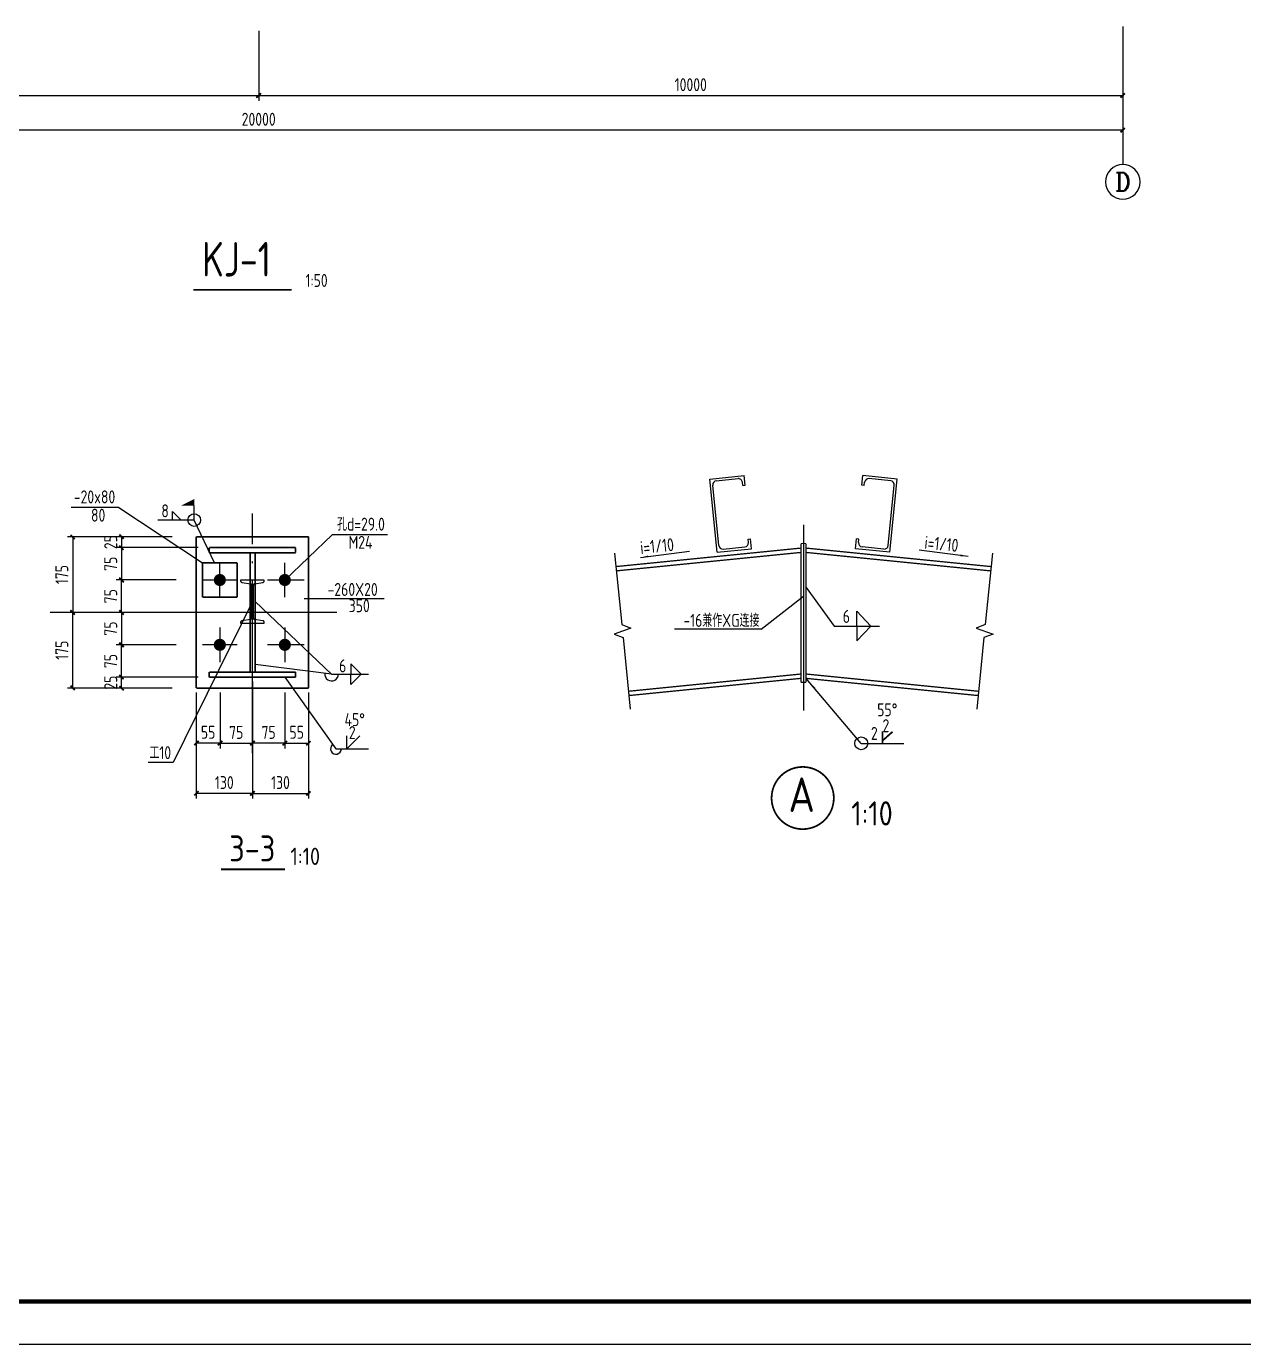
# Model space of a CAD drawing. Header units: millimetres. Extents: x 866561 to 876967, y 40200 to 44891.
# Drawn here: x 875397.9 to 875679.6, y 40208.1 to 40513.2 of the extents above; entities that cross this region are included whole.
import ezdxf
from ezdxf.enums import TextEntityAlignment as Align

# ---------------------------------------------------------------- set-up
doc = ezdxf.new("R2010")
doc.units = ezdxf.units.MM
doc.header["$LTSCALE"] = 1000
doc.header["$MEASUREMENT"] = 0
for name, pattern in [('2', [11.4, 9, -0.9, 0.6, -0.9]), ('6', [8.75, 5, -1.25, 1.25, -1.25]), ('DASH', [0.35, 0.25, -0.1]), ('DOTE', [2.42, 2, -0.2, 0.02, -0.2])]:
    doc.linetypes.add(name, pattern=pattern)
for name, color, linetype in [('10', 7, 'Continuous'), ('1000', 2, 'Continuous'), ('111', 253, '6'), ('AXIS', 3, 'Continuous'), ('AXIS_TEXT', 7, 'Continuous'), ('D2', 6, 'Continuous'), ('DIM', 7, 'Continuous'), ('DOTE', 1, 'DOTE'), ('FEN', 21, 'Continuous'), ('LAYER1', 51, 'Continuous'), ('M_Thin', 7, 'Continuous'), ('Prof', 2, 'Continuous'), ('STRUCTURE', 7, 'Continuous'), ('中文', 7, 'Continuous'), ('尺寸标注', 7, 'Continuous'), ('文字', 7, 'Continuous'), ('柱子', 8, 'Continuous'), ('焊缝标注', 3, 'Continuous'), ('独立基础', 2, 'Continuous'), ('编号标注', 253, 'Continuous'), ('螺栓孔标注', 253, 'Continuous'), ('轴线', 253, '2'), ('钢板标注', 253, 'Continuous')]:
    doc.layers.add(name, color=color, linetype=linetype)
doc.styles.add('_TCH_AXIS', font='COMPLEX', dxfattribs={"bigfont": 'GBCBIG'})
doc.styles.add('COMPLEX', font='COMPLEX')
doc.styles.add('GBHZ', font='gbenor.shx', dxfattribs={"width": 0.9, "bigfont": 'gbcbig.shx'})
doc.styles.add('TSSD_REIN', font='tssdeng.shx', dxfattribs={"width": 0.7, "bigfont": 'tssdchn.shx'})
doc.dimstyles.new('Y10', dxfattribs={"dimscale": 0, "dimtxt": 3, "dimasz": 0.01, "dimexe": 1.2, "dimexo": 1, "dimgap": 1, "dimtad": 1, "dimdec": 0, "dimlfac": 10, "dimzin": 0, "dimdsep": 46, "dimtxsty": 'GBHZ', "dimblk1": 'DX', "dimblk2": 'DX', "dimsah": 1, "dimcen": 0.09, "dimdle": 1, "dimadec": 0, "dimazin": 0, "dimtfac": 1, "dimtdec": 0, "dimtix": 1, "dimtmove": 2, "dimatfit": 3, "dimldrblk": 'DX', "dimfxl": 0, "dimtolj": 1, "dimtzin": 0, "dimarcsym": 0})
doc.dimstyles.new('Y50', dxfattribs={"dimscale": 0, "dimtxt": 3, "dimasz": 0.01, "dimexe": 1.2, "dimexo": 1, "dimgap": 1, "dimtad": 1, "dimdec": 0, "dimlfac": 50, "dimzin": 0, "dimdsep": 46, "dimtxsty": 'GBHZ', "dimblk1": 'DX', "dimblk2": 'DX', "dimsah": 1, "dimcen": 0.09, "dimdle": 1, "dimadec": 0, "dimazin": 0, "dimtfac": 1, "dimtdec": 0, "dimtix": 1, "dimtmove": 2, "dimatfit": 3, "dimldrblk": 'DX', "dimfxl": 0, "dimtolj": 1, "dimtzin": 0, "dimarcsym": 0})

# ---------------------------------------------------------------- blocks, each defined once
blk = doc.blocks.new('_AXISO')
blk.add_circle((0, 0), 0.5)
at = {"layer": 'AXIS_TEXT', "style": 'COMPLEX', "width": 1.041667}
blk.add_attdef('A', text='', height=0.56, dxfattribs=at).set_placement((-0.25, -0.28), (0.25, -0.28), align=Align.FIT)
blk = doc.blocks.new('DX')
at = {"color": 0, "linetype": 'ByBlock', "const_width": 40}
blk.add_lwpolyline([(-54, -51), (46, 49)], dxfattribs=at)
blk = doc.blocks.new('*D661')
at = {"layer": 'Defpoints', "color": 0}
for p in [(875251.62, 40513.23), (875451.62, 40513.23), (875451.62, 40497.23)]:
    blk.add_point(p, dxfattribs=at)
at = {"layer": 'dim', "color": 0, "lineweight": -2}
for p, q in [((875251.62, 40512.23), (875251.62, 40496.03)), ((875451.62, 40512.23), (875451.62, 40496.03)), ((875251.63, 40497.23), (875451.61, 40497.23))]:
    blk.add_line(p, q, dxfattribs=at)
at = {"layer": 'dim', "color": 0, "lineweight": -2, "xscale": 0.01, "yscale": 0.01, "zscale": 0.01, "rotation": 180}
blk.add_blockref('DX', (875251.62, 40497.23), dxfattribs=at)
at = {"layer": 'dim', "color": 0, "lineweight": -2, "xscale": 0.01, "yscale": 0.01, "zscale": 0.01}
blk.add_blockref('DX', (875451.62, 40497.23), dxfattribs=at)
at = {"layer": 'dim', "color": 0, "insert": (875351.62, 40499.73), "char_height": 3, "attachment_point": 5, "style": 'GBHZ'}
blk.add_mtext('\\A1;10000', dxfattribs=at)
blk = doc.blocks.new('*D662')
at = {"layer": 'Defpoints', "color": 0}
for p in [(875451.62, 40513.23), (875651.62, 40513.23), (875651.62, 40497.23)]:
    blk.add_point(p, dxfattribs=at)
at = {"layer": 'dim', "color": 0, "lineweight": -2}
for p, q in [((875451.62, 40512.23), (875451.62, 40496.03)), ((875651.62, 40512.23), (875651.62, 40496.03)), ((875451.63, 40497.23), (875651.61, 40497.23))]:
    blk.add_line(p, q, dxfattribs=at)
at = {"layer": 'dim', "color": 0, "lineweight": -2, "xscale": 0.01, "yscale": 0.01, "zscale": 0.01, "rotation": 180}
blk.add_blockref('DX', (875451.62, 40497.23), dxfattribs=at)
at = {"layer": 'dim', "color": 0, "lineweight": -2, "xscale": 0.01, "yscale": 0.01, "zscale": 0.01}
blk.add_blockref('DX', (875651.62, 40497.23), dxfattribs=at)
at = {"layer": 'dim', "color": 0, "insert": (875551.62, 40499.73), "char_height": 3, "attachment_point": 5, "style": 'GBHZ'}
blk.add_mtext('\\A1;10000', dxfattribs=at)
blk = doc.blocks.new('*D663')
at = {"layer": 'Defpoints', "color": 0}
for p in [(875251.62, 40513.23), (875651.62, 40513.23), (875251.62, 40489.23)]:
    blk.add_point(p, dxfattribs=at)
at = {"layer": 'dim', "color": 0, "lineweight": -2}
for p, q in [((875251.62, 40512.23), (875251.62, 40488.03)), ((875651.62, 40512.23), (875651.62, 40488.03)), ((875651.61, 40489.23), (875251.63, 40489.23))]:
    blk.add_line(p, q, dxfattribs=at)
at = {"layer": 'dim', "color": 0, "lineweight": -2, "xscale": 0.01, "yscale": 0.01, "zscale": 0.01, "rotation": 180}
blk.add_blockref('DX', (875251.62, 40489.23), dxfattribs=at)
at = {"layer": 'dim', "color": 0, "lineweight": -2, "xscale": 0.01, "yscale": 0.01, "zscale": 0.01}
blk.add_blockref('DX', (875651.62, 40489.23), dxfattribs=at)
at = {"layer": 'dim', "color": 0, "insert": (875451.62, 40491.73), "char_height": 3, "attachment_point": 5, "style": 'GBHZ'}
blk.add_mtext('\\A1;20000', dxfattribs=at)
blk = doc.blocks.new('*D727')
at = {"layer": 'Defpoints', "color": 0, "linetype": 'ByBlock'}
for p in [(875450.17, 40352.1), (875463.17, 40352.1), (875463.17, 40335.72)]:
    blk.add_point(p, dxfattribs=at)
at = {"layer": 'DIM', "color": 0, "linetype": 'ByBlock', "lineweight": -2}
for p, q in [((875450.17, 40351.1), (875450.17, 40334.52)), ((875463.17, 40351.1), (875463.17, 40334.52)), ((875450.18, 40335.72), (875463.16, 40335.72))]:
    blk.add_line(p, q, dxfattribs=at)
at = {"layer": 'DIM', "color": 0, "linetype": 'ByBlock', "lineweight": -2, "xscale": 0.01, "yscale": 0.01, "zscale": 0.01, "rotation": 180}
blk.add_blockref('DX', (875450.17, 40335.72), dxfattribs=at)
at = {"layer": 'DIM', "color": 0, "linetype": 'ByBlock', "lineweight": -2, "xscale": 0.01, "yscale": 0.01, "zscale": 0.01}
blk.add_blockref('DX', (875463.17, 40335.72), dxfattribs=at)
at = {"layer": 'DIM', "color": 0, "linetype": 'ByBlock', "insert": (875456.67, 40338.22), "char_height": 3, "attachment_point": 5, "style": 'GBHZ'}
blk.add_mtext('\\A1;130', dxfattribs=at)
blk = doc.blocks.new('*D728')
at = {"layer": 'Defpoints', "color": 0, "linetype": 'ByBlock'}
for p in [(875437.17, 40352.1), (875450.17, 40353.36), (875437.17, 40335.72)]:
    blk.add_point(p, dxfattribs=at)
at = {"layer": 'DIM', "color": 0, "linetype": 'ByBlock', "lineweight": -2}
for p, q in [((875450.17, 40352.36), (875450.17, 40334.52)), ((875437.17, 40351.1), (875437.17, 40334.52)), ((875450.16, 40335.72), (875437.18, 40335.72))]:
    blk.add_line(p, q, dxfattribs=at)
at = {"layer": 'DIM', "color": 0, "linetype": 'ByBlock', "lineweight": -2, "xscale": 0.01, "yscale": 0.01, "zscale": 0.01, "rotation": 180}
blk.add_blockref('DX', (875437.17, 40335.72), dxfattribs=at)
at = {"layer": 'DIM', "color": 0, "linetype": 'ByBlock', "lineweight": -2, "xscale": 0.01, "yscale": 0.01, "zscale": 0.01}
blk.add_blockref('DX', (875450.17, 40335.72), dxfattribs=at)
at = {"layer": 'DIM', "color": 0, "linetype": 'ByBlock', "insert": (875443.67, 40338.22), "char_height": 3, "attachment_point": 5, "style": 'GBHZ'}
blk.add_mtext('\\A1;130', dxfattribs=at)
blk = doc.blocks.new('*D729')
at = {"layer": 'Defpoints', "color": 0, "linetype": 'ByBlock'}
for p in [(875429.02, 40395.1), (875408.57, 40377.6), (875426.02, 40377.6)]:
    blk.add_point(p, dxfattribs=at)
at = {"layer": 'DIM', "color": 0, "linetype": 'ByBlock', "lineweight": -2}
for p, q in [((875428.02, 40395.1), (875407.37, 40395.1)), ((875408.57, 40395.09), (875408.57, 40377.61)), ((875425.02, 40377.6), (875407.37, 40377.6))]:
    blk.add_line(p, q, dxfattribs=at)
at = {"layer": 'DIM', "color": 0, "linetype": 'ByBlock', "lineweight": -2, "xscale": 0.01, "yscale": 0.01, "zscale": 0.01}
for p, rotation in [((875408.57, 40395.1), 90), ((875408.57, 40377.6), 270)]:
    blk.add_blockref('DX', p, dxfattribs=dict(at, rotation=rotation))
at = {"layer": 'DIM', "color": 0, "linetype": 'ByBlock', "insert": (875406.07, 40386.35), "char_height": 3, "attachment_point": 5, "rotation": 90, "style": 'GBHZ'}
blk.add_mtext('\\A1;175', dxfattribs=at)
blk = doc.blocks.new('*D730')
at = {"layer": 'Defpoints', "color": 0, "linetype": 'ByBlock'}
for p in [(875408.57, 40377.6), (875426.02, 40377.6), (875429.02, 40360.1)]:
    blk.add_point(p, dxfattribs=at)
at = {"layer": 'DIM', "color": 0, "linetype": 'ByBlock', "lineweight": -2}
for p, q in [((875425.02, 40377.6), (875407.37, 40377.6)), ((875408.57, 40360.11), (875408.57, 40377.59)), ((875428.02, 40360.1), (875407.37, 40360.1))]:
    blk.add_line(p, q, dxfattribs=at)
at = {"layer": 'DIM', "color": 0, "linetype": 'ByBlock', "lineweight": -2, "xscale": 0.01, "yscale": 0.01, "zscale": 0.01}
for p, rotation in [((875408.57, 40377.6), 90), ((875408.57, 40360.1), 270)]:
    blk.add_blockref('DX', p, dxfattribs=dict(at, rotation=rotation))
at = {"layer": 'DIM', "color": 0, "linetype": 'ByBlock', "insert": (875406.07, 40368.85), "char_height": 3, "attachment_point": 5, "rotation": 90, "style": 'GBHZ'}
blk.add_mtext('\\A1;175', dxfattribs=at)
blk = doc.blocks.new('*D731')
at = {"layer": 'Defpoints', "color": 0, "linetype": 'ByBlock'}
for p in [(875437.17, 40360.1), (875442.67, 40360.1), (875437.17, 40347.35)]:
    blk.add_point(p, dxfattribs=at)
at = {"layer": 'DIM', "color": 0, "linetype": 'ByBlock', "lineweight": -2}
for p, q in [((875437.17, 40359.1), (875437.17, 40346.15)), ((875442.67, 40359.1), (875442.67, 40346.15)), ((875442.66, 40347.35), (875437.18, 40347.35))]:
    blk.add_line(p, q, dxfattribs=at)
at = {"layer": 'DIM', "color": 0, "linetype": 'ByBlock', "lineweight": -2, "xscale": 0.01, "yscale": 0.01, "zscale": 0.01, "rotation": 180}
blk.add_blockref('DX', (875437.17, 40347.35), dxfattribs=at)
at = {"layer": 'DIM', "color": 0, "linetype": 'ByBlock', "lineweight": -2, "xscale": 0.01, "yscale": 0.01, "zscale": 0.01}
blk.add_blockref('DX', (875442.67, 40347.35), dxfattribs=at)
at = {"layer": 'DIM', "color": 0, "linetype": 'ByBlock', "insert": (875439.92, 40349.85), "char_height": 3, "attachment_point": 5, "style": 'GBHZ'}
blk.add_mtext('\\A1;55', dxfattribs=at)
blk = doc.blocks.new('*D732')
at = {"layer": 'Defpoints', "color": 0, "linetype": 'ByBlock'}
for p in [(875450.17, 40362.6), (875442.67, 40360.1), (875450.17, 40347.33)]:
    blk.add_point(p, dxfattribs=at)
at = {"layer": 'DIM', "color": 0, "linetype": 'ByBlock', "lineweight": -2}
for p, q in [((875450.17, 40361.6), (875450.17, 40346.13)), ((875442.67, 40359.1), (875442.67, 40346.13)), ((875442.68, 40347.33), (875450.16, 40347.33))]:
    blk.add_line(p, q, dxfattribs=at)
at = {"layer": 'DIM', "color": 0, "linetype": 'ByBlock', "lineweight": -2, "xscale": 0.01, "yscale": 0.01, "zscale": 0.01, "rotation": 180}
blk.add_blockref('DX', (875442.67, 40347.33), dxfattribs=at)
at = {"layer": 'DIM', "color": 0, "linetype": 'ByBlock', "lineweight": -2, "xscale": 0.01, "yscale": 0.01, "zscale": 0.01}
blk.add_blockref('DX', (875450.17, 40347.33), dxfattribs=at)
at = {"layer": 'DIM', "color": 0, "linetype": 'ByBlock', "insert": (875446.42, 40349.83), "char_height": 3, "attachment_point": 5, "style": 'GBHZ'}
blk.add_mtext('\\A1;75', dxfattribs=at)
blk = doc.blocks.new('*D733')
at = {"layer": 'Defpoints', "color": 0, "linetype": 'ByBlock'}
for p in [(875432.6, 40395.1), (875419.87, 40392.6), (875438.6, 40392.6)]:
    blk.add_point(p, dxfattribs=at)
at = {"layer": 'DIM', "color": 0, "linetype": 'ByBlock', "lineweight": -2}
for p, q in [((875431.6, 40395.1), (875418.67, 40395.1)), ((875419.87, 40395.11), (875419.87, 40395.12)), ((875419.87, 40395.1), (875419.87, 40392.6)), ((875437.6, 40392.6), (875418.67, 40392.6)), ((875419.87, 40392.59), (875419.87, 40392.58))]:
    blk.add_line(p, q, dxfattribs=at)
at = {"layer": 'DIM', "color": 0, "linetype": 'ByBlock', "lineweight": -2, "xscale": 0.01, "yscale": 0.01, "zscale": 0.01}
for p, rotation in [((875419.87, 40395.1), 270), ((875419.87, 40392.6), 90)]:
    blk.add_blockref('DX', p, dxfattribs=dict(at, rotation=rotation))
at = {"layer": 'DIM', "color": 0, "linetype": 'ByBlock', "insert": (875417.37, 40393.85), "char_height": 3, "attachment_point": 5, "rotation": 90, "style": 'GBHZ'}
blk.add_mtext('\\A1;25', dxfattribs=at)
blk = doc.blocks.new('*D734')
at = {"layer": 'Defpoints', "color": 0, "linetype": 'ByBlock'}
for p in [(875438.6, 40392.6), (875419.87, 40385.1), (875433.52, 40385.1)]:
    blk.add_point(p, dxfattribs=at)
at = {"layer": 'DIM', "color": 0, "linetype": 'ByBlock', "lineweight": -2}
for p, q in [((875437.6, 40392.6), (875418.67, 40392.6)), ((875419.87, 40392.59), (875419.87, 40385.11)), ((875432.52, 40385.1), (875418.67, 40385.1))]:
    blk.add_line(p, q, dxfattribs=at)
at = {"layer": 'DIM', "color": 0, "linetype": 'ByBlock', "lineweight": -2, "xscale": 0.01, "yscale": 0.01, "zscale": 0.01}
for p, rotation in [((875419.87, 40392.6), 90), ((875419.87, 40385.1), 270)]:
    blk.add_blockref('DX', p, dxfattribs=dict(at, rotation=rotation))
at = {"layer": 'DIM', "color": 0, "linetype": 'ByBlock', "insert": (875417.37, 40388.85), "char_height": 3, "attachment_point": 5, "rotation": 90, "style": 'GBHZ'}
blk.add_mtext('\\A1;75', dxfattribs=at)
blk = doc.blocks.new('*D735')
at = {"layer": 'Defpoints', "color": 0, "linetype": 'ByBlock'}
for p in [(875419.87, 40362.6), (875438.6, 40362.6), (875432.6, 40360.1)]:
    blk.add_point(p, dxfattribs=at)
at = {"layer": 'DIM', "color": 0, "linetype": 'ByBlock', "lineweight": -2}
for p, q in [((875437.6, 40362.6), (875418.67, 40362.6)), ((875419.87, 40362.61), (875419.87, 40362.62)), ((875419.87, 40360.1), (875419.87, 40362.6)), ((875431.6, 40360.1), (875418.67, 40360.1)), ((875419.87, 40360.09), (875419.87, 40360.08))]:
    blk.add_line(p, q, dxfattribs=at)
at = {"layer": 'DIM', "color": 0, "linetype": 'ByBlock', "lineweight": -2, "xscale": 0.01, "yscale": 0.01, "zscale": 0.01}
for p, rotation in [((875419.87, 40362.6), 270), ((875419.87, 40360.1), 90)]:
    blk.add_blockref('DX', p, dxfattribs=dict(at, rotation=rotation))
at = {"layer": 'DIM', "color": 0, "linetype": 'ByBlock', "insert": (875417.37, 40361.35), "char_height": 3, "attachment_point": 5, "rotation": 90, "style": 'GBHZ'}
blk.add_mtext('\\A1;25', dxfattribs=at)
blk = doc.blocks.new('*D736')
at = {"layer": 'Defpoints', "color": 0, "linetype": 'ByBlock'}
for p in [(875457.67, 40360.1), (875463.17, 40360.1), (875463.17, 40347.35)]:
    blk.add_point(p, dxfattribs=at)
at = {"layer": 'DIM', "color": 0, "linetype": 'ByBlock', "lineweight": -2}
for p, q in [((875457.67, 40359.1), (875457.67, 40346.15)), ((875463.17, 40359.1), (875463.17, 40346.15)), ((875457.68, 40347.35), (875463.16, 40347.35))]:
    blk.add_line(p, q, dxfattribs=at)
at = {"layer": 'DIM', "color": 0, "linetype": 'ByBlock', "lineweight": -2, "xscale": 0.01, "yscale": 0.01, "zscale": 0.01, "rotation": 180}
blk.add_blockref('DX', (875457.67, 40347.35), dxfattribs=at)
at = {"layer": 'DIM', "color": 0, "linetype": 'ByBlock', "lineweight": -2, "xscale": 0.01, "yscale": 0.01, "zscale": 0.01}
blk.add_blockref('DX', (875463.17, 40347.35), dxfattribs=at)
at = {"layer": 'DIM', "color": 0, "linetype": 'ByBlock', "insert": (875460.42, 40349.85), "char_height": 3, "attachment_point": 5, "style": 'GBHZ'}
blk.add_mtext('\\A1;55', dxfattribs=at)
blk = doc.blocks.new('*D737')
at = {"layer": 'Defpoints', "color": 0, "linetype": 'ByBlock'}
for p in [(875450.17, 40362.6), (875457.67, 40360.1), (875450.17, 40347.33)]:
    blk.add_point(p, dxfattribs=at)
at = {"layer": 'DIM', "color": 0, "linetype": 'ByBlock', "lineweight": -2}
for p, q in [((875450.17, 40361.6), (875450.17, 40346.13)), ((875457.67, 40359.1), (875457.67, 40346.13)), ((875457.66, 40347.33), (875450.18, 40347.33))]:
    blk.add_line(p, q, dxfattribs=at)
at = {"layer": 'DIM', "color": 0, "linetype": 'ByBlock', "lineweight": -2, "xscale": 0.01, "yscale": 0.01, "zscale": 0.01, "rotation": 180}
blk.add_blockref('DX', (875450.17, 40347.33), dxfattribs=at)
at = {"layer": 'DIM', "color": 0, "linetype": 'ByBlock', "lineweight": -2, "xscale": 0.01, "yscale": 0.01, "zscale": 0.01}
blk.add_blockref('DX', (875457.67, 40347.33), dxfattribs=at)
at = {"layer": 'DIM', "color": 0, "linetype": 'ByBlock', "insert": (875453.92, 40349.83), "char_height": 3, "attachment_point": 5, "style": 'GBHZ'}
blk.add_mtext('\\A1;75', dxfattribs=at)
blk = doc.blocks.new('*D738')
at = {"layer": 'Defpoints', "color": 0, "linetype": 'ByBlock'}
for p in [(875419.87, 40385.1), (875433.52, 40385.1), (875438.6, 40377.6)]:
    blk.add_point(p, dxfattribs=at)
at = {"layer": 'DIM', "color": 0, "linetype": 'ByBlock', "lineweight": -2}
for p, q in [((875432.52, 40385.1), (875418.67, 40385.1)), ((875419.87, 40377.61), (875419.87, 40385.09)), ((875437.6, 40377.6), (875418.67, 40377.6))]:
    blk.add_line(p, q, dxfattribs=at)
at = {"layer": 'DIM', "color": 0, "linetype": 'ByBlock', "lineweight": -2, "xscale": 0.01, "yscale": 0.01, "zscale": 0.01}
for p, rotation in [((875419.87, 40385.1), 90), ((875419.87, 40377.6), 270)]:
    blk.add_blockref('DX', p, dxfattribs=dict(at, rotation=rotation))
at = {"layer": 'DIM', "color": 0, "linetype": 'ByBlock', "insert": (875417.37, 40381.35), "char_height": 3, "attachment_point": 5, "rotation": 90, "style": 'GBHZ'}
blk.add_mtext('\\A1;75', dxfattribs=at)
blk = doc.blocks.new('*D739')
at = {"layer": 'Defpoints', "color": 0, "linetype": 'ByBlock'}
for p in [(875419.87, 40370.1), (875433.52, 40370.1), (875438.6, 40362.6)]:
    blk.add_point(p, dxfattribs=at)
at = {"layer": 'DIM', "color": 0, "linetype": 'ByBlock', "lineweight": -2}
for p, q in [((875432.52, 40370.1), (875418.67, 40370.1)), ((875419.87, 40362.61), (875419.87, 40370.09)), ((875437.6, 40362.6), (875418.67, 40362.6))]:
    blk.add_line(p, q, dxfattribs=at)
at = {"layer": 'DIM', "color": 0, "linetype": 'ByBlock', "lineweight": -2, "xscale": 0.01, "yscale": 0.01, "zscale": 0.01}
for p, rotation in [((875419.87, 40370.1), 90), ((875419.87, 40362.6), 270)]:
    blk.add_blockref('DX', p, dxfattribs=dict(at, rotation=rotation))
at = {"layer": 'DIM', "color": 0, "linetype": 'ByBlock', "insert": (875417.37, 40366.35), "char_height": 3, "attachment_point": 5, "rotation": 90, "style": 'GBHZ'}
blk.add_mtext('\\A1;75', dxfattribs=at)
blk = doc.blocks.new('*D740')
at = {"layer": 'Defpoints', "color": 0, "linetype": 'ByBlock'}
for p in [(875438.6, 40377.6), (875419.87, 40370.1), (875433.52, 40370.1)]:
    blk.add_point(p, dxfattribs=at)
at = {"layer": 'DIM', "color": 0, "linetype": 'ByBlock', "lineweight": -2}
for p, q in [((875437.6, 40377.6), (875418.67, 40377.6)), ((875419.87, 40377.59), (875419.87, 40370.11)), ((875432.52, 40370.1), (875418.67, 40370.1))]:
    blk.add_line(p, q, dxfattribs=at)
at = {"layer": 'DIM', "color": 0, "linetype": 'ByBlock', "lineweight": -2, "xscale": 0.01, "yscale": 0.01, "zscale": 0.01}
for p, rotation in [((875419.87, 40377.6), 90), ((875419.87, 40370.1), 270)]:
    blk.add_blockref('DX', p, dxfattribs=dict(at, rotation=rotation))
at = {"layer": 'DIM', "color": 0, "linetype": 'ByBlock', "insert": (875417.37, 40373.85), "char_height": 3, "attachment_point": 5, "rotation": 90, "style": 'GBHZ'}
blk.add_mtext('\\A1;75', dxfattribs=at)

msp = doc.modelspace()

# ---------------------------------------------------------------- linework, layer by layer
at = {"color": 7}
for p, q in [((875539.957, 40390.323), (875551.29, 40391.744)), ((875615.845, 40390.576), (875604.512, 40391.996))]:
    msp.add_line(p, q, dxfattribs=at)
at = {"color": 86}
for p, q in [((875567.899, 40373.758), (875577.712, 40381.326)), ((875567.899, 40373.758), (875547.855, 40373.758)), ((875591.082, 40347.294, 2), (875578.312, 40362.337)), ((875591.082, 40347.294, 2), (875600.922, 40347.294, 2))]:
    msp.add_line(p, q, dxfattribs=at)
msp.add_line((875973.094, 40208.139), (875132.094, 40208.139))
at = {"color": 0, "const_width": 1}
msp.add_lwpolyline([(875963.094, 40218.139), (875157.094, 40218.139), (875157.094, 40792.139), (875963.094, 40792.139)], close=True, dxfattribs=at)
at = {"color": 7}
for points in [[(875615.845, 40390.576, 0, 0.4, 0), (875614.06, 40390.799, 0.4, 0.4, 0)], [(875539.957, 40390.323, 0, 0.4, 0), (875541.742, 40390.547, 0.4, 0.4, 0)]]:
    msp.add_lwpolyline(points, format="xyseb", dxfattribs=at)
at = {"color": 86, "const_width": 0.4, "elevation": 2}
for points in [[(875596.002, 40347.294), (875596.002, 40350.095)], [(875596.002, 40347.915), (875598.329, 40349.99)]]:
    msp.add_lwpolyline(points, dxfattribs=at)
at = {"ltscale": 0.5, "const_width": 0.4}
msp.add_lwpolyline([(875570.322, 40334.642, 1), (875584.722, 40334.642, 1)], format="xyb", close=True, dxfattribs=at)
at = {"color": 86}
msp.add_circle((875591.082, 40347.294, 2), 1.5, dxfattribs=at)
at = {"layer": '10', "linetype": 'ByBlock'}
for p, q in [((875442.632, 40381.097), (875442.632, 40389.097)), ((875457.669, 40381.097), (875457.669, 40389.097)), ((875446.632, 40385.097), (875438.632, 40385.097)), ((875462.169, 40385.097), (875453.669, 40385.097)), ((875442.632, 40374.097), (875442.632, 40366.097)), ((875457.669, 40374.097), (875457.669, 40366.097)), ((875446.632, 40370.097), (875438.632, 40370.097)), ((875462.169, 40370.097), (875453.669, 40370.097))]:
    msp.add_line(p, q, dxfattribs=at)
at = {"layer": '10', "linetype": 'ByBlock', "const_width": 1.4}
for points in [[(875442.632, 40385.797, 1), (875442.632, 40384.397, 1), (875442.632, 40385.797, 1)], [(875457.669, 40385.797, 1), (875457.669, 40384.397, 1), (875457.669, 40385.797, 1)], [(875442.632, 40369.397, -1), (875442.632, 40370.797, -1), (875442.632, 40369.397, -1)], [(875457.669, 40369.397, -1), (875457.669, 40370.797, -1), (875457.669, 40369.397, -1)]]:
    msp.add_lwpolyline(points, format="xyb", close=True, dxfattribs=at)
at = {"layer": '10', "const_width": 0.45, "elevation": 3}
msp.add_lwpolyline([(875442.883, 40318.125), (875457.747, 40318.125)], dxfattribs=at)
at = {"layer": '1000', "linetype": 'ByBlock', "const_width": 0.4}
for points in [[(875437.169, 40395.097), (875463.169, 40395.097)], [(875437.169, 40395.097), (875437.169, 40360.097)], [(875463.169, 40360.097), (875463.169, 40395.097)], [(875440.169, 40392.597), (875460.169, 40392.597)], [(875440.169, 40391.397), (875440.169, 40392.597)], [(875460.169, 40391.397), (875440.169, 40391.397)], [(875449.632, 40363.797), (875449.632, 40391.397)], [(875450.832, 40363.797), (875450.832, 40391.397)], [(875460.169, 40392.597), (875460.169, 40391.397)], [(875438.632, 40389.097), (875438.632, 40381.097)], [(875446.632, 40389.097), (875438.632, 40389.097)], [(875446.632, 40381.097), (875446.632, 40389.097)], [(875438.632, 40381.097), (875446.632, 40381.097)], [(875440.169, 40363.797), (875440.169, 40362.597)], [(875460.169, 40363.797), (875440.169, 40363.797)], [(875460.169, 40362.597), (875460.169, 40363.797)], [(875437.169, 40360.097), (875463.169, 40360.097)], [(875440.169, 40362.597), (875460.169, 40362.597)]]:
    msp.add_lwpolyline(points, dxfattribs=at)
msp.add_lwpolyline([(875450.169, 40360.197, 1), (875450.169, 40359.997, 1), (875450.169, 40360.197, 1)], format="xyb", close=True, dxfattribs=at)
at = {"layer": '111'}
msp.add_line((875577.712, 40397.854), (875577.712, 40354.861), dxfattribs=at)
at = {"layer": 'AXIS', "color": 0}
msp.add_line((875651.617, 40513.228), (875651.617, 40481.228), dxfattribs=at)
at = {"layer": 'D2'}
for p, q in [((875556.02, 40408.47), (875563.979, 40409.266)), ((875564.204, 40407.017), (875563.979, 40409.266)), ((875591.22, 40407.017), (875591.445, 40409.266)), ((875599.404, 40408.47), (875591.445, 40409.266)), ((875557.712, 40391.551), (875556.02, 40408.47)), ((875558.127, 40393.065), (875556.727, 40407.062)), ((875557.535, 40408.049), (875562.578, 40408.553)), ((875563.643, 40406.961), (875563.564, 40407.746)), ((875563.643, 40406.961), (875564.204, 40407.017)), ((875591.781, 40406.961), (875591.22, 40407.017)), ((875591.781, 40406.961), (875591.86, 40407.746)), ((875597.89, 40408.049), (875592.846, 40408.553)), ((875597.297, 40393.065), (875598.697, 40407.062)), ((875597.712, 40391.551), (875599.404, 40408.47)), ((875564.886, 40394.534), (875565.446, 40394.59)), ((875564.964, 40393.749), (875564.886, 40394.534)), ((875565.671, 40392.347), (875565.446, 40394.59)), ((875589.753, 40392.347), (875589.978, 40394.59)), ((875590.538, 40394.534), (875589.978, 40394.59)), ((875590.46, 40393.749), (875590.538, 40394.534)), ((875557.712, 40391.551), (875565.671, 40392.347)), ((875559.114, 40392.258), (875564.157, 40392.762)), ((875597.712, 40391.551), (875589.753, 40392.347)), ((875596.31, 40392.258), (875591.267, 40392.762))]:
    msp.add_line(p, q, dxfattribs=at)
for centre, start, end in [((875557.624, 40407.152), 95.71062, 185.71062), ((875562.667, 40407.656), 5.71062, 95.71062), ((875592.757, 40407.656), 84.28938, 174.28938), ((875597.8, 40407.152), 354.28938, 84.28938), ((875559.024, 40393.155), 185.71062, 275.71062), ((875564.067, 40393.659), 275.71062, 5.71062), ((875591.357, 40393.659), 174.28938, 264.28938), ((875596.4, 40393.155), 264.28938, 354.28938)]:
    msp.add_arc(centre, 0.902, start, end, dxfattribs=at)
at = {"layer": 'DIM'}
for p, q in [((875590.048, 40377.862), (875593.268, 40374.442)), ((875590.048, 40374.442), (875590.048, 40377.862)), ((875590.048, 40371.022), (875593.268, 40374.442)), ((875590.048, 40374.442), (875590.048, 40371.022))]:
    msp.add_line(p, q, dxfattribs=at)
at = {"layer": 'DOTE', "linetype": 'DOTE', "ltscale": 0.02}
for p, q in [((875450.169, 40345.004), (875450.169, 40400.454)), ((875469.68, 40377.597), (875403.328, 40377.597))]:
    msp.add_line(p, q, dxfattribs=at)
at = {"layer": 'FEN'}
msp.add_line((875596.002, 40347.294, 2), (875596.002, 40349.294, 2), dxfattribs=at)
at = {"layer": 'FEN', "elevation": 0.362}
msp.add_lwpolyline([(875578.312, 40362.337, 0, 0.4, 0), (875580.334, 40359.955, 0.4, 0.4, 0)], format="xyseb", dxfattribs=at)
at = {"layer": 'M_Thin'}
for points in [[(875533.989, 40391.34), (875535.645, 40374.772), (875537.735, 40373.976), (875533.854, 40372.583), (875535.944, 40371.787), (875537.601, 40355.22)], [(875621.435, 40391.34), (875619.779, 40374.772), (875617.689, 40373.976), (875621.57, 40372.583), (875619.48, 40371.787), (875617.823, 40355.22)]]:
    msp.add_lwpolyline(points, dxfattribs=at)
at = {"layer": 'Prof', "linetype": 'DASH', "ltscale": 5}
msp.add_lwpolyline([(875447.419, 40375.097), (875452.919, 40375.097), (875452.919, 40375.246, 0.3689195), (875452.561, 40375.666), (875450.619, 40375.99, -0.3689195), (875450.394, 40376.252), (875450.394, 40383.941, -0.3689195), (875450.619, 40384.204), (875452.561, 40384.527, 0.3689195), (875452.919, 40384.947), (875452.919, 40385.097), (875447.419, 40385.097), (875447.419, 40384.947, 0.3689195), (875447.778, 40384.527), (875449.72, 40384.204, -0.3689195), (875449.944, 40383.941), (875449.944, 40376.252, -0.3689195), (875449.72, 40375.99), (875447.778, 40375.666, 0.3689195), (875447.419, 40375.246)], format="xyb", close=True, dxfattribs=at)
at = {"layer": '尺寸标注', "color": 0}
for p, q in [((875450.169, 40380.097), (875431.84, 40342.891)), ((875450.394, 40380.097), (875449.944, 40380.097)), ((875431.84, 40342.891), (875426.07, 40342.891))]:
    msp.add_line(p, q, dxfattribs=at)
at = {"layer": '尺寸标注'}
msp.add_circle((875436.694, 40398.976), 1.46, dxfattribs=at)
msp.add_arc((875468.499, 40363.323), 1.59, 172.73102, 0, dxfattribs=at)
at = {"layer": '柱子', "color": 7, "const_width": 0.45}
msp.add_lwpolyline([(875436.494, 40452.256), (875459.247, 40452.256)], dxfattribs=at)
at = {"layer": '柱子', "const_width": 0.3}
for points in [[(875534.302, 40388.205), (875577.112, 40392.486)], [(875534.402, 40387.21), (875577.112, 40391.481)], [(875577.112, 40393.546), (875577.112, 40361.397)], [(875577.112, 40393.546), (875578.312, 40393.546)], [(875578.312, 40393.546), (875578.312, 40361.397)], [(875578.312, 40392.486), (875621.122, 40388.205)], [(875578.312, 40391.481), (875621.022, 40387.21)], [(875537.188, 40359.349), (875577.112, 40363.342)], [(875578.312, 40363.342), (875618.236, 40359.349)], [(875537.287, 40358.354), (875577.112, 40362.337)], [(875577.112, 40361.397), (875578.312, 40361.397)], [(875578.312, 40362.337), (875618.137, 40358.354)]]:
    msp.add_lwpolyline(points, dxfattribs=at)
at = {"layer": '焊缝标注', "linetype": 'ByBlock'}
for p, q in [((875431.694, 40398.976), (875431.694, 40400.976)), ((875433.694, 40398.976), (875431.694, 40400.976)), ((875436.694, 40398.976), (875436.694, 40402.34)), ((875436.694, 40398.976), (875428.274, 40398.976)), ((875441.381, 40389.097), (875436.694, 40398.976)), ((875450.832, 40380.097), (875468.499, 40363.323)), ((875468.499, 40363.323), (875450.832, 40365.577)), ((875468.499, 40363.323), (875477.01, 40363.323)), ((875472.941, 40365.723), (875475.341, 40363.323)), ((875472.941, 40365.723), (875472.941, 40363.323)), ((875472.941, 40360.923), (875475.341, 40363.323)), ((875472.941, 40360.923), (875472.941, 40363.323)), ((875457.638, 40362.597), (875469.511, 40346.04)), ((875472.046, 40346.04), (875475.046, 40349.04)), ((875472.046, 40346.04), (875472.046, 40349.04)), ((875469.511, 40346.04), (875477.046, 40346.04))]:
    msp.add_line(p, q, dxfattribs=at)
msp.add_arc((875469.511, 40346.04), 1.25, 130.18372, 0, dxfattribs=at)
msp.add_solid([(875436.694, 40402.34), (875433.694, 40402.34), (875436.694, 40403.84)], dxfattribs=at)
at = {"layer": '独立基础', "color": 7}
for p, q in [((875578.312, 40383.337), (875584.784, 40374.442)), ((875584.784, 40374.442), (875595.311, 40374.442))]:
    msp.add_line(p, q, dxfattribs=at)
at = {"layer": '编号标注', "linetype": 'ByBlock', "const_width": 0.2}
msp.add_lwpolyline([(875450.169, 40394.997, -1), (875450.169, 40395.197, -1), (875450.169, 40394.997, -1)], format="xyb", close=True, dxfattribs=at)
at = {"layer": '螺栓孔标注', "linetype": 'ByBlock'}
for p, q in [((875419.221, 40401.85), (875408.25, 40401.85)), ((875419.221, 40401.85), (875438.632, 40389.097)), ((875468.607, 40395.534), (875457.669, 40385.097)), ((875481.439, 40395.534), (875468.607, 40395.534))]:
    msp.add_line(p, q, dxfattribs=at)
at = {"layer": '钢板标注', "linetype": 'ByBlock'}
msp.add_line((875462.111, 40380.824), (875480.683, 40380.824), dxfattribs=at)

# ---------------------------------------------------------------- block references
at = {"layer": 'AXIS', "color": 0}
ref = msp.add_blockref('_AXISO', (875651.617, 40477.228), dxfattribs=dict(at, xscale=-8, yscale=8, zscale=8))
ref.add_attrib('A', 'D', dxfattribs={"layer": 'AXIS_TEXT', "color": 0, "height": 4.353, "style": '_TCH_AXIS'}).set_placement((875649.855, 40475.052), (875653.378, 40475.052), align=Align.FIT)

# ---------------------------------------------------------------- texts
at = {"color": 7, "ltscale": 0.5, "style": 'GBHZ', "width": 0.9}
for rotation, p in [(5.68843, (875540.06, 40391.07)), (354.31157, (875605.593, 40392.333))]:
    msp.add_text('i=1/10', height=3, rotation=rotation, dxfattribs=at).set_placement(p)
at = {"layer": 'FEN', "style": 'GBHZ', "width": 0.9}
for s, p in [('55%%d', (875594.772, 40353.561)), ('2', (875595.999, 40349.881)), ('2', (875593.318, 40348.103))]:
    msp.add_text(s, height=3, dxfattribs=at).set_placement(p)
at = {"layer": 'LAYER1', "color": 7, "style": 'GBHZ', "width": 0.9}
msp.add_text('-16兼作XG连接', height=3, dxfattribs=at).set_placement((875549.92, 40374.252))
at = {"layer": 'STRUCTURE', "color": 4, "style": 'GBHZ', "width": 0.9}
msp.add_text('6', height=3, dxfattribs=at).set_placement((875586.809, 40375.166))
at = {"layer": '中文', "style": 'GBHZ'}
msp.add_text('1:10', height=4, dxfattribs=at).set_placement((875458.972, 40319.141, 2.991))
at = {"layer": '文字', "color": 6, "style": 'GBHZ'}
for s, height, p in [('A', 8, (875574.224, 40331.418)), ('1:10', 5.6, (875588.776, 40328.278, -0.009))]:
    msp.add_text(s, height=height, dxfattribs=at).set_placement(p)
at = {"layer": '柱子', "color": 7, "style": 'TSSD_REIN', "width": 0.8}
for s, height, p in [('KJ-1', 8, (875438.51, 40455.331)), ('1:50 ', 3, (875462.451, 40452.92))]:
    msp.add_text(s, height=height, dxfattribs=at).set_placement(p)
at = {"layer": '焊缝标注', "linetype": 'ByBlock', "style": 'GBHZ', "width": 0.9}
for s, p in [('8', (875429.098, 40399.613)), ('6', (875470.233, 40363.728)), ('45°', (875471.489, 40351.282)), ('2', (875472.489, 40348.282))]:
    msp.add_text(s, height=3, dxfattribs=at).set_placement(p)
at = {"layer": '螺栓孔标注', "linetype": 'ByBlock', "style": 'GBHZ', "width": 0.9}
for s, p in [('-20x80', (875408.832, 40402.834)), ('80', (875412.81, 40398.6)), ('孔d=29.0', (875469.758, 40396.519)), ('M24', (875472.42, 40392.313))]:
    msp.add_text(s, height=3, dxfattribs=at).set_placement(p)
at = {"layer": '轴线', "color": 61, "linetype": 'ByBlock', "style": 'GBHZ'}
msp.add_text('3-3', height=6, dxfattribs=at).set_placement((875444.793, 40319.98, 3))
at = {"layer": '钢板标注', "linetype": 'ByBlock', "style": 'GBHZ', "width": 0.9}
for s, p in [('-260X20', (875467.568, 40381.412)), ('350', (875472.46, 40377.649)), ('工10', (875426.331, 40343.637))]:
    msp.add_text(s, height=3, dxfattribs=at).set_placement(p)

# ---------------------------------------------------------------- dimensions: what is measured, and where the dimension line sits
at = {"layer": 'dim'}
for base, p1, p2, picture, middle in [((875451.617, 40497.228), (875251.617, 40513.228), (875451.617, 40513.228), '*D661', (875351.617, 40499.728)), ((875251.617, 40489.228), (875651.617, 40513.228), (875251.617, 40513.228), '*D663', (875451.617, 40491.728)), ((875651.617, 40497.228), (875451.617, 40513.228), (875651.617, 40513.228), '*D662', (875551.617, 40499.728))]:
    dim = msp.add_linear_dim(base=base, p1=p1, p2=p2, dimstyle='Y50', override={"dimscale": 1}, dxfattribs=at)
    dim.commit()
    dim.dimension.update_dxf_attribs({"geometry": picture, "text_midpoint": middle})
at = {"layer": 'DIM', "linetype": 'ByBlock'}
for base, p1, p2, angle, picture, middle in [((875408.572, 40377.597), (875429.024, 40395.097), (875426.024, 40377.597), 90, '*D729', (875406.072, 40386.347)), ((875419.869, 40392.597), (875432.6, 40395.097), (875438.6, 40392.597), 90, '*D733', (875417.369, 40393.847)), ((875419.869, 40385.097), (875438.6, 40392.597), (875433.525, 40385.097), 90, '*D734', (875417.369, 40388.847)), ((875419.869, 40385.097), (875438.6, 40377.597), (875433.525, 40385.097), 270, '*D738', (875417.369, 40381.347)), ((875408.572, 40377.597), (875429.024, 40360.097), (875426.024, 40377.597), 270, '*D730', (875406.072, 40368.847)), ((875419.869, 40370.097), (875438.6, 40377.597), (875433.525, 40370.097), 90, '*D740', (875417.369, 40373.847)), ((875419.869, 40370.097), (875438.6, 40362.597), (875433.525, 40370.097), 270, '*D739', (875417.369, 40366.347)), ((875419.869, 40362.597), (875432.6, 40360.097), (875438.6, 40362.597), 270, '*D735', (875417.369, 40361.347)), ((875450.169, 40347.325), (875457.667, 40360.097), (875450.169, 40362.597), 180, '*D737', (875453.918, 40349.825)), ((875463.169, 40347.352), (875457.667, 40360.097), (875463.169, 40360.097), 180, '*D736', (875460.418, 40349.852)), ((875463.169, 40335.718), (875450.169, 40352.097), (875463.169, 40352.097), 180, '*D727', (875456.669, 40338.218))]:
    dim = msp.add_linear_dim(base=base, p1=p1, p2=p2, angle=angle, dimstyle='Y10', override={"dimscale": 1}, dxfattribs=at)
    dim.commit()
    dim.dimension.update_dxf_attribs({"geometry": picture, "text_midpoint": middle})
for base, p1, p2, picture, middle in [((875450.169, 40347.325), (875442.672, 40360.097), (875450.169, 40362.597), '*D732', (875446.421, 40349.825)), ((875437.169, 40347.352), (875442.672, 40360.097), (875437.169, 40360.097), '*D731', (875439.921, 40349.852)), ((875437.169, 40335.718), (875450.169, 40353.361), (875437.169, 40352.097), '*D728', (875443.669, 40338.218))]:
    dim = msp.add_linear_dim(base=base, p1=p1, p2=p2, dimstyle='Y10', override={"dimscale": 1}, dxfattribs=at)
    dim.commit()
    dim.dimension.update_dxf_attribs({"geometry": picture, "text_midpoint": middle})

doc.saveas('drawing.dxf')
